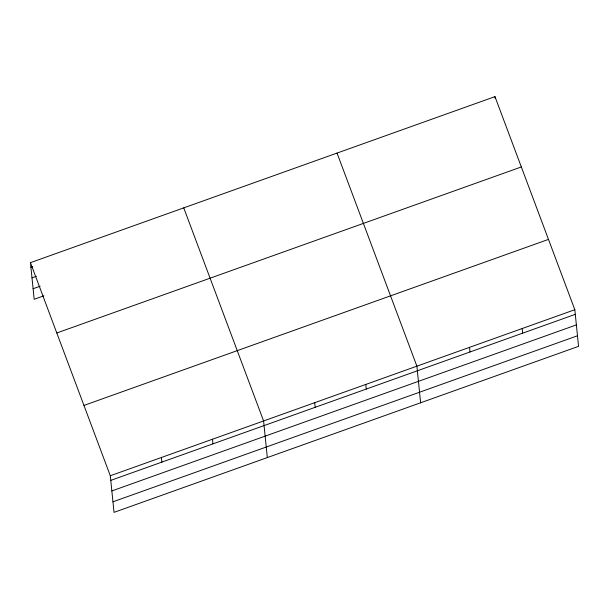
<?xml version="1.0" encoding="UTF-8"?>
<svg xmlns="http://www.w3.org/2000/svg" width="609" height="609" viewBox="0 0 609 609"><rect width="100%" height="100%" fill="white"/><g stroke="black" fill="none" stroke-linecap="round" stroke-linejoin="round"><path stroke-width="0.91" d="M30.45 262.662L494.972 96.633L574.827 309.715L578.55 346.338L114.028 512.367L110.305 475.751L30.45 262.662L34.173 299.285L43.863 295.822M30.922 267.29L32.68 266.658M31.995 277.849L36.395 276.273M33.099 288.727L40.148 286.207M56.804 332.986L521.327 166.95M83.951 405.434L548.481 239.398M110.305 475.751L574.827 309.715M110.777 480.379L575.299 314.343M111.85 490.938L576.373 324.901M112.954 501.816L577.477 335.78M337.036 153.08L416.891 366.169L420.613 402.785M183.743 207.875L263.598 420.964L267.321 457.58M522.187 328.533L522.651 333.161M494.972 96.633L495.163 98.483M469.539 347.351L470.011 351.979M365.796 384.431L366.268 389.06M314.701 402.694L315.165 407.322M212.503 439.226L212.975 443.854M161.408 457.488L161.872 462.117"/></g></svg>
